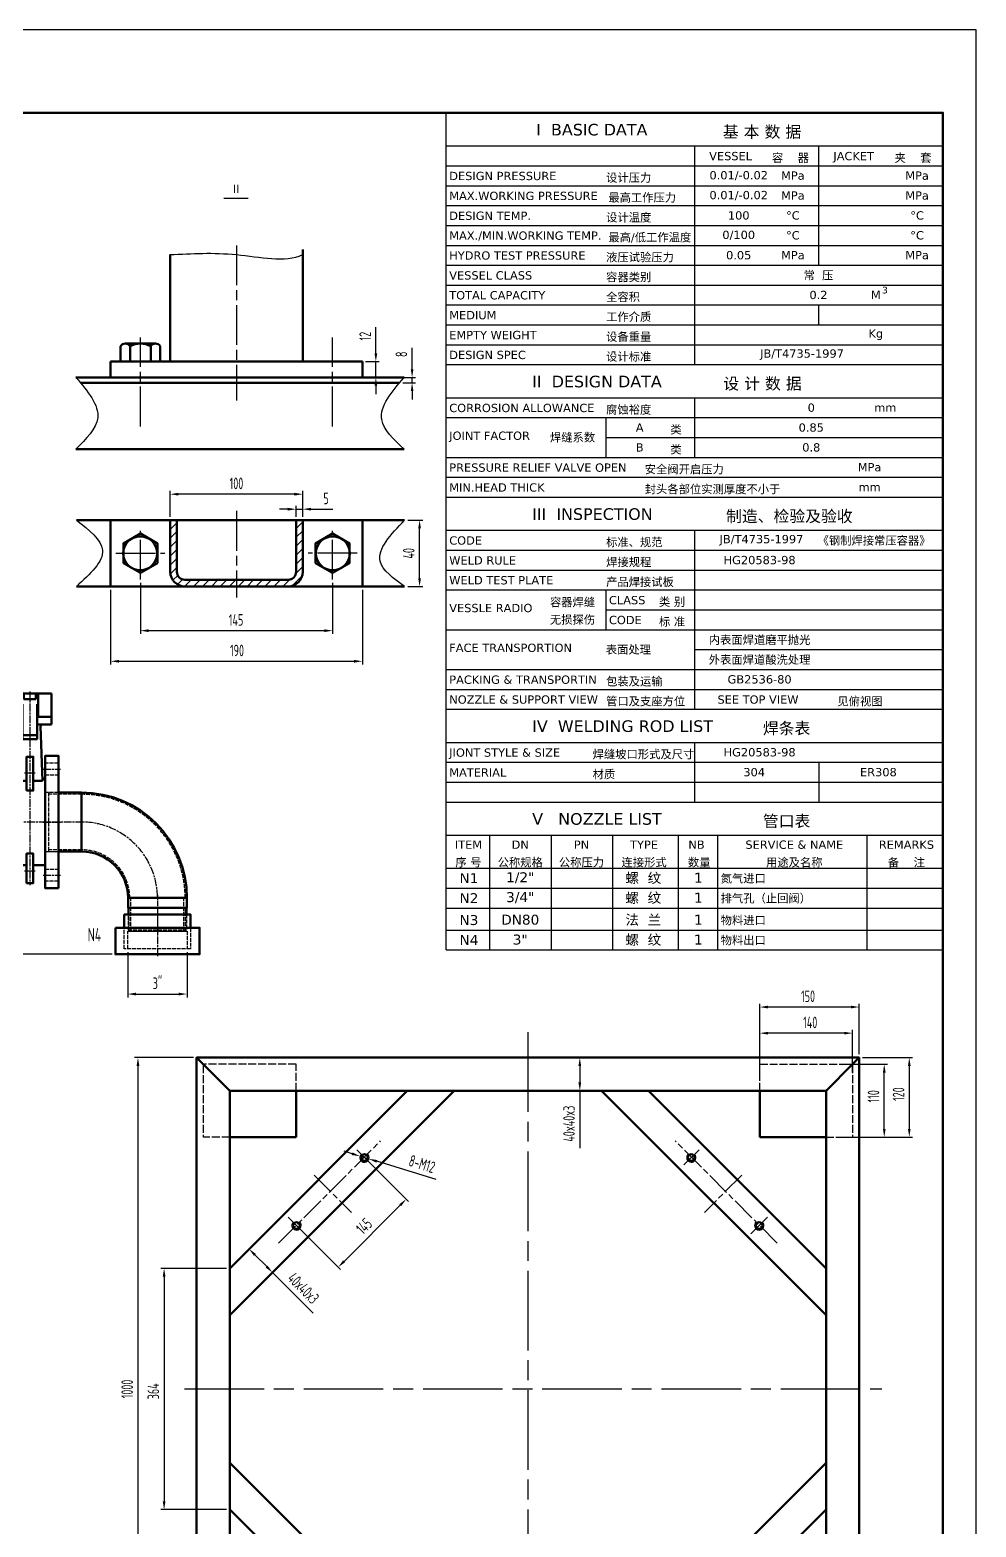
# Model space of a CAD drawing. Header units: millimetres. Extents: x -8455 to -5485, y -2391 to 1814.
# Drawn here: x -6914 to -5485, y -445 to 1814 of the extents above; entities that cross this region are included whole.
import ezdxf
from ezdxf.enums import TextEntityAlignment as Align

# ---------------------------------------------------------------- set-up
doc = ezdxf.new("R2010")
doc.units = ezdxf.units.MM
for name, pattern in [('AM_ISO02W050', [7.5, 6, -1.5]), ('AM_ISO08W050', [18, 12, -1.5, 3, -1.5]), ('AM_ISO08W050x2', [9, 6, -0.75, 1.5, -0.75])]:
    doc.linetypes.add(name, pattern=pattern)
doc.layers.add('4', color=3, linetype='Continuous')
for name, color, linetype, lineweight in [('AM_0', 7, 'Continuous', 50), ('AM_3', 6, 'AM_ISO02W050', 25), ('AM_4', 3, 'Continuous', 25), ('AM_5', 3, 'Continuous', 25), ('AM_7', 4, 'AM_ISO08W050', 25)]:
    doc.layers.add(name, color=color, linetype=linetype, lineweight=lineweight)
doc.styles.add('CT', font='verdana.ttf')
doc.styles.get("Standard").update_dxf_attribs({"font": 'isocp.shx', "width": 0.7})
doc.dimstyles.new('AM_ISO', dxfattribs={"dimtxt": 3.5, "dimasz": 2.5, "dimexe": 1, "dimexo": 1, "dimgap": 1.5, "dimtad": 1, "dimdsep": 46, "dimtxsty": 'Standard', "dimcen": 0, "dimclrd": 256, "dimclre": 256, "dimclrt": 2, "dimadec": 0, "dimazin": 2, "dimtp": 0.1, "dimtm": 0.1, "dimtfac": 0.71, "dimtdec": 3, "dimtmove": 0, "dimatfit": 3, "dimfxl": 0, "dimlwd": -1, "dimlwe": -1, "dimarcsym": 0})
doc.dimstyles.new('AM_ISO$3', dxfattribs={"dimtxt": 3.5, "dimasz": 2.5, "dimexe": 1, "dimexo": 1, "dimgap": 1.5, "dimtad": 1, "dimtoh": 1, "dimdsep": 46, "dimtxsty": 'Standard', "dimcen": 0, "dimclrd": 256, "dimclre": 256, "dimclrt": 2, "dimadec": 0, "dimazin": 2, "dimtp": 0.1, "dimtm": 0.1, "dimtfac": 0.71, "dimtdec": 3, "dimtofl": 0, "dimtmove": 0, "dimatfit": 0, "dimfxl": 0, "dimlwd": -1, "dimlwe": -1, "dimarcsym": 0})

# ---------------------------------------------------------------- blocks, each defined once
blk = doc.blocks.new('TW-Mutterkupplung_ans')
at = {"layer": 'AM_0'}
for points in [[(-50, 0), (50, 0), (50, -17)], [(-50, -17), (-50, 0)], [(-50, -20), (-50, -17)], [(50, -17), (50, -20)]]:
    blk.add_lwpolyline(points, dxfattribs=at)
blk.add_lwpolyline([(-63.5, -20), (-63.5, -60), (63.5, -60), (63.5, -20)], close=True, dxfattribs=at)
at = {"layer": 'AM_3'}
for p, q in [((-44.7, -25), (44.7, -25)), ((-44.7, -52), (-44.7, -25)), ((44.7, -25), (44.7, -52))]:
    blk.add_line(p, q, dxfattribs=at)
blk.add_lwpolyline([(50, -20), (50, -52), (-50, -52), (-50, -20)], dxfattribs=at)
at = {"layer": 'AM_7'}
blk.add_line((0, 3), (0, -63), dxfattribs=at)
blk = doc.blocks.new('bianca_ans')
at = {"layer": 'AM_0'}
for p, q in [((-55.5, 194), (9.5, 194)), ((-55.5, 159), (-55.5, 194)), ((-35.5, 194), (-35.5, 159)), ((-32, 194), (-32, 185.2)), ((-32, 185.2), (-14, 185.2)), ((-14, 185.2), (-14, 194)), ((-10.5, 159), (-10.5, 194)), ((9.5, 194), (9.5, 159)), ((-55.5, 159), (-34, 159)), ((-55.5, 147), (-55.5, 159)), ((-35.5, 159), (-34, 159)), ((-34, 125), (-34, 177.9)), ((-12, 177.9), (-12, 125)), ((-12, 159), (9.5, 159)), ((-12, 159), (-10.5, 159)), ((9.5, 159), (9.5, 147)), ((-34, 147), (-55.5, 147)), ((-42, 62.2), (-39.1, 144.4)), ((9.5, 147), (-12, 147)), ((-6.9, 144.4), (-4, 62.2)), ((-34, 131), (-12, 131)), ((-12, 125), (-34, 125)), ((-42, 62.2), (-28, 62.2)), ((-4, 62.2), (-18, 62.2))]:
    blk.add_line(p, q, dxfattribs=at)
blk.add_lwpolyline([(-28, 47.5), (-18, 47.5), (-18, 98.6), (-28, 98.6)], close=True, dxfattribs=at)
for points in [[(-41.9, 65), (-46, 65), (-46, -60.5)], [(0, -60.5), (0, 65), (-4.1, 65)], [(-46, -60.5), (-46, -65), (-28, -65)], [(-18, -60.5), (-18, -47.6), (-28, -47.6), (-28, -60.5)], [(-28, -60.5), (-28, -92)], [(-28, -92), (-18, -92), (-18, -60.5)], [(-18, -65), (0, -65), (0, -60.5)]]:
    blk.add_lwpolyline(points, dxfattribs=at)
for centre, start, end in [((-41.6, 144.5), 357.9748, 90), ((-4.4, 144.5), 90, 182.0252)]:
    blk.add_arc(centre, 2.5, start, end, dxfattribs=at)
at = {"layer": 'AM_7'}
for p, q in [((-23, 197), (-23, -95)), ((3, 0), (-49, 0))]:
    blk.add_line(p, q, dxfattribs=at)
at = {"layer": 'AM_7', "linetype": 'AM_ISO08W050x2'}
for p, q in [((-15, 73.9), (-31, 73.9)), ((-15, -73.9), (-31, -73.9))]:
    blk.add_line(p, q, dxfattribs=at)
blk = doc.blocks.new('*D44')
at = {"layer": 'AM_5'}
for p, q in [((-6765.9, 421.8), (-6765.9, 353.8)), ((-6676.5, 421.8), (-6676.5, 353.8)), ((-6753.4, 358.8), (-6689, 358.8))]:
    blk.add_line(p, q, dxfattribs=at)
for points in [[(-6753.4, 360.9), (-6753.4, 356.7), (-6765.9, 358.8)], [(-6689, 360.9), (-6689, 356.7), (-6676.5, 358.8)]]:
    blk.add_solid(points, dxfattribs=at)
at = {"layer": 'Defpoints', "color": 0}
for p in [(-6765.9, 426.8), (-6676.5, 426.8), (-6676.5, 358.8)]:
    blk.add_point(p, dxfattribs=at)
at = {"layer": 'AM_5', "color": 2, "insert": (-6721.2, 375.1), "char_height": 17.5, "attachment_point": 5}
blk.add_mtext('3"', dxfattribs=at)
blk = doc.blocks.new('*D59')
at = {"layer": 'AM_5'}
for p, q in [((-6789.7, 418.8), (-7041.9, 418.8)), ((-7036.9, -283.7), (-7036.9, 406.3)), ((-7227.2, -296.2), (-7031.9, -296.2))]:
    blk.add_line(p, q, dxfattribs=at)
for points in [[(-7038.9, 406.3), (-7034.8, 406.3), (-7036.9, 418.8)], [(-7038.9, -283.7), (-7034.8, -283.7), (-7036.9, -296.2)]]:
    blk.add_solid(points, dxfattribs=at)
at = {"layer": 'Defpoints', "color": 0}
for p in [(-7036.9, 418.8), (-6784.7, 418.8), (-7232.2, -296.2)]:
    blk.add_point(p, dxfattribs=at)
at = {"layer": 'AM_5', "color": 2, "insert": (-7053.1, 61.3), "char_height": 17.5, "attachment_point": 5, "rotation": 90}
blk.add_mtext('715', dxfattribs=at)
blk = doc.blocks.new('*D94')
at = {"layer": 'AM_5'}
for p, q in [((-6391.5, 1325.6), (-6391.5, 1364.9)), ((-6406.9, 1313.1), (-6386.5, 1313.1)), ((-6391.5, 1289.1), (-6391.5, 1313.1)), ((-6406.9, 1289.1), (-6386.5, 1289.1)), ((-6391.5, 1276.6), (-6391.5, 1264.1))]:
    blk.add_line(p, q, dxfattribs=at)
for points in [[(-6393.5, 1325.6), (-6389.4, 1325.6), (-6391.5, 1313.1)], [(-6393.5, 1276.6), (-6389.4, 1276.6), (-6391.5, 1289.1)]]:
    blk.add_solid(points, dxfattribs=at)
at = {"layer": 'Defpoints', "color": 0}
for p in [(-6411.9, 1313.1), (-6391.5, 1313.1), (-6411.9, 1289.1)]:
    blk.add_point(p, dxfattribs=at)
at = {"layer": 'AM_5', "color": 2, "insert": (-6407.7, 1351.5), "char_height": 17.5, "attachment_point": 5, "rotation": 90}
blk.add_mtext('12', dxfattribs=at)
blk = doc.blocks.new('*D95')
at = {"layer": 'AM_5'}
for p, q in [((-6524.4, 1090.4), (-6536.9, 1090.4)), ((-6511.9, 1078.8), (-6511.9, 1095.4)), ((-6511.9, 1090.4), (-6501.9, 1090.4)), ((-6501.9, 1078.8), (-6501.9, 1095.4)), ((-6489.4, 1090.4), (-6456.4, 1090.4))]:
    blk.add_line(p, q, dxfattribs=at)
for points in [[(-6524.4, 1092.5), (-6524.4, 1088.3), (-6511.9, 1090.4)], [(-6489.4, 1092.5), (-6489.4, 1088.3), (-6501.9, 1090.4)]]:
    blk.add_solid(points, dxfattribs=at)
at = {"layer": 'Defpoints', "color": 0}
for p in [(-6501.9, 1090.4), (-6511.9, 1073.8), (-6501.9, 1073.8)]:
    blk.add_point(p, dxfattribs=at)
at = {"layer": 'AM_5', "color": 2, "insert": (-6466.6, 1106.6), "char_height": 17.5, "attachment_point": 5}
blk.add_mtext('5', dxfattribs=at)
blk = doc.blocks.new('*D96')
at = {"layer": 'AM_5'}
for p, q in [((-6791.9, 968.8), (-6791.9, 855.9)), ((-6411.9, 968.8), (-6411.9, 855.9)), ((-6779.4, 860.9), (-6424.4, 860.9))]:
    blk.add_line(p, q, dxfattribs=at)
for points in [[(-6779.4, 863), (-6779.4, 858.8), (-6791.9, 860.9)], [(-6424.4, 863), (-6424.4, 858.8), (-6411.9, 860.9)]]:
    blk.add_solid(points, dxfattribs=at)
at = {"layer": 'Defpoints', "color": 0}
for p in [(-6791.9, 973.8), (-6411.9, 973.8), (-6411.9, 860.9)]:
    blk.add_point(p, dxfattribs=at)
at = {"layer": 'AM_5', "color": 2, "insert": (-6601.1, 877.2), "char_height": 17.5, "attachment_point": 5}
blk.add_mtext('190', dxfattribs=at)
blk = doc.blocks.new('*D97')
at = {"layer": 'AM_5'}
for p, q in [((-6746.9, 979.3), (-6746.9, 902.1)), ((-6456.9, 979.3), (-6456.9, 902.1)), ((-6734.4, 907.1), (-6469.4, 907.1))]:
    blk.add_line(p, q, dxfattribs=at)
for points in [[(-6734.4, 909.2), (-6734.4, 905), (-6746.9, 907.1)], [(-6469.4, 909.2), (-6469.4, 905), (-6456.9, 907.1)]]:
    blk.add_solid(points, dxfattribs=at)
at = {"layer": 'Defpoints', "color": 0}
for p in [(-6746.9, 984.3), (-6456.9, 984.3), (-6456.9, 907.1)]:
    blk.add_point(p, dxfattribs=at)
at = {"layer": 'AM_5', "color": 2, "insert": (-6602.5, 923.3), "char_height": 17.5, "attachment_point": 5}
blk.add_mtext('145', dxfattribs=at)
blk = doc.blocks.new('*D98')
at = {"layer": 'AM_5'}
for p, q in [((-6343, 1073.8), (-6320.5, 1073.8)), ((-6325.5, 986.3), (-6325.5, 1061.3)), ((-6343, 973.8), (-6320.5, 973.8))]:
    blk.add_line(p, q, dxfattribs=at)
for points in [[(-6327.6, 1061.3), (-6323.4, 1061.3), (-6325.5, 1073.8)], [(-6327.6, 986.3), (-6323.4, 986.3), (-6325.5, 973.8)]]:
    blk.add_solid(points, dxfattribs=at)
at = {"layer": 'Defpoints', "color": 0}
for p in [(-6348, 1073.8), (-6325.5, 1073.8), (-6348, 973.8)]:
    blk.add_point(p, dxfattribs=at)
at = {"layer": 'AM_5', "color": 2, "insert": (-6341.8, 1023.8), "char_height": 17.5, "attachment_point": 5, "rotation": 90}
blk.add_mtext('40', dxfattribs=at)
blk = doc.blocks.new('*D99')
at = {"layer": 'AM_5'}
for p, q in [((-6701.9, 1078.8), (-6701.9, 1118)), ((-6514.4, 1113), (-6689.4, 1113)), ((-6501.9, 1078.8), (-6501.9, 1118))]:
    blk.add_line(p, q, dxfattribs=at)
for points in [[(-6689.4, 1115.1), (-6689.4, 1110.9), (-6701.9, 1113)], [(-6514.4, 1115.1), (-6514.4, 1110.9), (-6501.9, 1113)]]:
    blk.add_solid(points, dxfattribs=at)
at = {"layer": 'Defpoints', "color": 0}
for p in [(-6701.9, 1113), (-6701.9, 1073.8), (-6501.9, 1073.8)]:
    blk.add_point(p, dxfattribs=at)
at = {"layer": 'AM_5', "color": 2, "insert": (-6601.9, 1129.3), "char_height": 17.5, "attachment_point": 5}
blk.add_mtext('100', dxfattribs=at)
blk = doc.blocks.new('*D100')
at = {"layer": 'AM_5'}
for p, q in [((-6336.8, 1301.6), (-6336.8, 1334)), ((-6350.8, 1289.1), (-6331.8, 1289.1)), ((-6336.8, 1281.1), (-6336.8, 1289.1)), ((-6350.8, 1281.1), (-6331.8, 1281.1)), ((-6336.8, 1268.6), (-6336.8, 1256.1))]:
    blk.add_line(p, q, dxfattribs=at)
for points in [[(-6338.8, 1301.6), (-6334.7, 1301.6), (-6336.8, 1289.1)], [(-6338.8, 1268.6), (-6334.7, 1268.6), (-6336.8, 1281.1)]]:
    blk.add_solid(points, dxfattribs=at)
at = {"layer": 'Defpoints', "color": 0}
for p in [(-6355.8, 1289.1), (-6336.8, 1289.1), (-6355.8, 1281.1)]:
    blk.add_point(p, dxfattribs=at)
at = {"layer": 'AM_5', "color": 2, "insert": (-6353, 1324.1), "char_height": 17.5, "attachment_point": 5, "rotation": 90}
blk.add_mtext('8', dxfattribs=at)
blk = doc.blocks.new('*D108')
at = {"layer": 'AM_5'}
for p, q in [((-6667, 262.9), (-6755.6, 262.9)), ((-6750.6, 250.4), (-6750.6, -724.6)), ((-6667, -737.1), (-6755.6, -737.1))]:
    blk.add_line(p, q, dxfattribs=at)
for points in [[(-6752.7, 250.4), (-6748.5, 250.4), (-6750.6, 262.9)], [(-6752.7, -724.6), (-6748.5, -724.6), (-6750.6, -737.1)]]:
    blk.add_solid(points, dxfattribs=at)
at = {"layer": 'Defpoints', "color": 0}
for p in [(-6662, 262.9), (-6750.6, -737.1), (-6662, -737.1)]:
    blk.add_point(p, dxfattribs=at)
at = {"layer": 'AM_5', "color": 2, "insert": (-6766.9, -237.1), "char_height": 17.5, "attachment_point": 5, "rotation": 90}
blk.add_mtext('1000', dxfattribs=at)
blk = doc.blocks.new('*D110')
at = {"layer": 'AM_5'}
for p, q in [((-6617, -55.1), (-6716.1, -55.1)), ((-6711.1, -67.6), (-6711.1, -406.6)), ((-6617, -419.1), (-6716.1, -419.1))]:
    blk.add_line(p, q, dxfattribs=at)
for points in [[(-6713.2, -67.6), (-6709, -67.6), (-6711.1, -55.1)], [(-6713.2, -406.6), (-6709, -406.6), (-6711.1, -419.1)]]:
    blk.add_solid(points, dxfattribs=at)
at = {"layer": 'Defpoints', "color": 0}
for p in [(-6612, -55.1), (-6711.1, -419.1), (-6612, -419.1)]:
    blk.add_point(p, dxfattribs=at)
at = {"layer": 'AM_5', "color": 2, "insert": (-6727.4, -240.6), "char_height": 17.5, "attachment_point": 5, "rotation": 90}
blk.add_mtext('364', dxfattribs=at)
blk = doc.blocks.new('*D112')
at = {"layer": 'AM_5'}
for p, q in [((-6574, -34.8), (-6556.3, -52.5)), ((-6547.5, -61.3), (-6486.1, -122.7))]:
    blk.add_line(p, q, dxfattribs=at)
for points in [[(-6572.5, -33.3), (-6575.5, -36.3), (-6582.9, -26)], [(-6554.9, -51), (-6557.8, -54), (-6547.5, -61.3)]]:
    blk.add_solid(points, dxfattribs=at)
at = {"layer": 'Defpoints', "color": 0}
for p in [(-6582.9, -26), (-6547.5, -61.3), (-6547.5, -61.3)]:
    blk.add_point(p, dxfattribs=at)
at = {"layer": 'AM_5', "color": 2, "insert": (-6500.9, -84.9), "char_height": 17.5, "attachment_point": 5, "rotation": 315}
blk.add_mtext('40x40x3', dxfattribs=at)
blk = doc.blocks.new('*D113')
at = {"layer": 'AM_5'}
for p, q in [((-6083.6, 250.4), (-6083.6, 225.4)), ((-6083.6, 212.9), (-6083.6, 126.1))]:
    blk.add_line(p, q, dxfattribs=at)
for points in [[(-6085.7, 250.4), (-6081.6, 250.4), (-6083.6, 262.9)], [(-6085.7, 225.4), (-6081.6, 225.4), (-6083.6, 212.9)]]:
    blk.add_solid(points, dxfattribs=at)
at = {"layer": 'Defpoints', "color": 0}
for p in [(-6083.6, 262.9), (-6083.6, 212.9), (-6083.6, 212.9)]:
    blk.add_point(p, dxfattribs=at)
at = {"layer": 'AM_5', "color": 2, "insert": (-6099.9, 163.2), "char_height": 17.5, "attachment_point": 5, "rotation": 90}
blk.add_mtext('40x40x3', dxfattribs=at)
blk = doc.blocks.new('*D114')
at = {"layer": 'AM_5'}
for p, q in [((-6400.2, 103.6), (-6342.2, 45.6)), ((-6439.4, -44.5), (-6354.6, 40.3)), ((-6502.7, 1.1), (-6444.7, -56.9))]:
    blk.add_line(p, q, dxfattribs=at)
for points in [[(-6356.1, 41.8), (-6353.1, 38.9), (-6345.8, 49.2)], [(-6440.9, -43), (-6438, -46), (-6448.3, -53.3)]]:
    blk.add_solid(points, dxfattribs=at)
at = {"layer": 'Defpoints', "color": 0}
for p in [(-6403.7, 107.2), (-6345.8, 49.2), (-6506.3, 4.6)]:
    blk.add_point(p, dxfattribs=at)
at = {"layer": 'AM_5', "color": 2, "insert": (-6409.3, 8.6), "char_height": 17.5, "attachment_point": 5, "rotation": 45}
blk.add_mtext('145', dxfattribs=at)
blk = doc.blocks.new('*D115')
at = {"layer": 'AM_5'}
for p, q in [((-6427.3, 117.8), (-6439.3, 121.5)), ((-6415.4, 114.2), (-6402, 110.1)), ((-6300.2, 78.8), (-6390, 106.4))]:
    blk.add_line(p, q, dxfattribs=at)
for points in [[(-6426.7, 119.8), (-6427.9, 115.8), (-6415.4, 114.2)], [(-6389.4, 108.4), (-6390.6, 104.4), (-6402, 110.1)]]:
    blk.add_solid(points, dxfattribs=at)
at = {"layer": 'Defpoints', "color": 0}
for p in [(-6415.4, 114.2), (-6402, 110.1)]:
    blk.add_point(p, dxfattribs=at)
at = {"layer": 'AM_5', "color": 2, "insert": (-6321.7, 102.4), "char_height": 17.5, "attachment_point": 5, "rotation": 342.9339}
blk.add_mtext('8-M12', dxfattribs=at)
blk = doc.blocks.new('*D116')
at = {"layer": 'AM_5'}
for p, q in [((-5812, 257.9), (-5812, 304.8)), ((-5684.5, 299.8), (-5799.5, 299.8)), ((-5672, 240.4), (-5672, 304.8))]:
    blk.add_line(p, q, dxfattribs=at)
for points in [[(-5799.5, 301.8), (-5799.5, 297.7), (-5812, 299.8)], [(-5684.5, 301.8), (-5684.5, 297.7), (-5672, 299.8)]]:
    blk.add_solid(points, dxfattribs=at)
at = {"layer": 'Defpoints', "color": 0}
for p in [(-5812, 299.8), (-5812, 252.9), (-5672, 235.4)]:
    blk.add_point(p, dxfattribs=at)
at = {"layer": 'AM_5', "color": 2, "insert": (-5735.8, 316), "char_height": 17.5, "attachment_point": 5}
blk.add_mtext('140', dxfattribs=at)
blk = doc.blocks.new('*D117')
at = {"layer": 'AM_5'}
for p, q in [((-5687, 252.9), (-5619.1, 252.9)), ((-5624.1, 155.4), (-5624.1, 240.4)), ((-5687, 142.9), (-5619.1, 142.9))]:
    blk.add_line(p, q, dxfattribs=at)
for points in [[(-5626.1, 240.4), (-5622, 240.4), (-5624.1, 252.9)], [(-5626.1, 155.4), (-5622, 155.4), (-5624.1, 142.9)]]:
    blk.add_solid(points, dxfattribs=at)
at = {"layer": 'Defpoints', "color": 0}
for p in [(-5692, 252.9), (-5624.1, 252.9), (-5692, 142.9)]:
    blk.add_point(p, dxfattribs=at)
at = {"layer": 'AM_5', "color": 2, "insert": (-5640.3, 204.5), "char_height": 17.5, "attachment_point": 5, "rotation": 90}
blk.add_mtext('110', dxfattribs=at)
blk = doc.blocks.new('*D118')
at = {"layer": 'AM_5'}
for p, q in [((-5657, 262.9), (-5581.3, 262.9)), ((-5586.3, 250.4), (-5586.3, 155.4)), ((-5687, 142.9), (-5581.3, 142.9))]:
    blk.add_line(p, q, dxfattribs=at)
for points in [[(-5588.3, 250.4), (-5584.2, 250.4), (-5586.3, 262.9)], [(-5588.3, 155.4), (-5584.2, 155.4), (-5586.3, 142.9)]]:
    blk.add_solid(points, dxfattribs=at)
at = {"layer": 'Defpoints', "color": 0}
for p in [(-5662, 262.9), (-5692, 142.9), (-5586.3, 142.9)]:
    blk.add_point(p, dxfattribs=at)
at = {"layer": 'AM_5', "color": 2, "insert": (-5602.5, 207.8), "char_height": 17.5, "attachment_point": 5, "rotation": 90}
blk.add_mtext('120', dxfattribs=at)
blk = doc.blocks.new('*D119')
at = {"layer": 'AM_5'}
for p, q in [((-5812, 237.9), (-5812, 344.2)), ((-5674.5, 339.2), (-5799.5, 339.2)), ((-5662, 267.9), (-5662, 344.2))]:
    blk.add_line(p, q, dxfattribs=at)
for points in [[(-5799.5, 341.3), (-5799.5, 337.1), (-5812, 339.2)], [(-5674.5, 341.3), (-5674.5, 337.1), (-5662, 339.2)]]:
    blk.add_solid(points, dxfattribs=at)
at = {"layer": 'Defpoints', "color": 0}
for p in [(-5812, 339.2), (-5662, 262.9), (-5812, 232.9)]:
    blk.add_point(p, dxfattribs=at)
at = {"layer": 'AM_5', "color": 2, "insert": (-5739.1, 355.4), "char_height": 17.5, "attachment_point": 5}
blk.add_mtext('150', dxfattribs=at)

msp = doc.modelspace()

# ---------------------------------------------------------------- hatches: boundary and pattern name
at = {"layer": '4'}
h = msp.add_hatch(dxfattribs=at)
h.set_pattern_fill('ANSI31', color=256, scale=3, style=0)
h.set_pattern_definition([(45, (-2748.916, 1847.385), (-6.735192, 6.735192), [])])
h.paths.add_polyline_path([(-6601.85, 983.839), (-6679.85, 983.839, -0.41421356), (-6691.85, 995.839), (-6691.85, 1073.839), (-6701.85, 1073.839), (-6701.85, 995.839, 0.41421356), (-6679.85, 973.839), (-6601.85, 973.839)])
h.paths.add_polyline_path([(-6501.85, 995.839), (-6501.85, 1073.839), (-6511.85, 1073.839), (-6511.85, 995.839, -0.41421356), (-6523.85, 983.839), (-6601.85, 983.839), (-6601.85, 973.839), (-6523.85, 973.839, 0.41421356)])

# ---------------------------------------------------------------- linework, layer by layer
msp.add_line((-6620.826, 1559.733), (-6584.141, 1559.733), dxfattribs=at)
for centre, start, end in [((-6408.677, 112.108), 135, 50.078409), ((-5915.314, 112.108), 129.921591, 45), ((-6511.208, 9.578), 135, 50.078409), ((-5812.784, 9.578), 129.921591, 45)]:
    msp.add_arc(centre, 7, start, end, dxfattribs=at)
msp.add_open_spline([(-6701.85, 1474.452), (-6669.449, 1476.193), (-6604.647, 1479.676), (-6528.659, 1462.262), (-6501.85, 1474.452)], degree=3, dxfattribs=at)
for points in [[(-6844.335, 1289.323), (-6811.368, 1228.011), (-6844.335, 1181.104)], [(-6348.907, 1181.104), (-6382.645, 1225.595), (-6348.907, 1289.323)], [(-6843.438, 1073.839), (-6804.114, 1028.633), (-6843.438, 973.839)], [(-6348.01, 973.839), (-6385.063, 1011.72), (-6348.01, 1073.839)]]:
    msp.add_spline(points, degree=3, dxfattribs=at)
at = {"layer": 'AM_0'}
for p, q in [((-6701.85, 1313.104), (-6701.85, 1474.452)), ((-6501.85, 1313.104), (-6501.85, 1482.187)), ((-6776.85, 1336.161), (-6776.85, 1313.104)), ((-6724.056, 1340.321), (-6769.645, 1340.321)), ((-6762.439, 1336.161), (-6762.439, 1313.104)), ((-6731.262, 1336.161), (-6731.262, 1313.104)), ((-6716.85, 1336.161), (-6716.85, 1313.104)), ((-6411.85, 1313.104), (-6791.85, 1313.104)), ((-6791.85, 1313.104), (-6791.85, 1289.104)), ((-6411.85, 1289.104), (-6411.85, 1313.104)), ((-6348.907, 1289.104), (-6844.335, 1289.104)), ((-6355.834, 1281.104), (-6837.412, 1281.104)), ((-6348.907, 1181.104), (-6844.335, 1181.104)), ((-6348.01, 1073.839), (-6843.438, 1073.839)), ((-6411.85, 1073.839), (-6791.85, 1073.839)), ((-6791.85, 1073.839), (-6791.85, 973.839)), ((-6701.85, 1073.839), (-6701.85, 995.839)), ((-6691.85, 1073.839), (-6691.85, 995.839)), ((-6511.85, 995.839), (-6511.85, 1073.839)), ((-6501.85, 995.839), (-6501.85, 1073.839)), ((-6411.85, 1059.83), (-6411.85, 1073.839)), ((-6411.85, 973.839), (-6411.85, 1059.83)), ((-6348.01, 973.839), (-6843.438, 973.839)), ((-6411.85, 973.839), (-6791.85, 973.839)), ((-6523.85, 983.839), (-6679.85, 983.839)), ((-6835.663, 662.778), (-6835.663, 573.878)), ((-6765.613, 503.828), (-6676.713, 503.828)), ((-6765.105, 478.828), (-6765.105, 488.828)), ((-6677.221, 488.828), (-6677.221, 478.828)), ((-6651.996, 252.896), (-6661.996, 262.896)), ((-6611.996, 212.896), (-6651.996, 252.896)), ((-5711.996, 212.896), (-5671.996, 252.896)), ((-5673.646, 252.896), (-5671.996, 251.246)), ((-5671.996, 252.896), (-5661.996, 262.896)), ((-6511.996, 212.896), (-6511.996, 142.896)), ((-5811.996, 212.896), (-5811.996, 142.896)), ((-6511.996, 142.896), (-6611.996, 142.896)), ((-5811.996, 142.896), (-5711.996, 142.896))]:
    msp.add_line(p, q, dxfattribs=at)
for points in [[(-8405.468, 1688.506), (-8405.468, -2341.494), (-5535.468, -2341.494), (-5535.468, 1688.506)], [(-6746.85, 1053.553), (-6772.583, 1038.696), (-6772.583, 1008.982), (-6746.85, 994.125), (-6721.118, 1008.982), (-6721.118, 1038.696)], [(-6456.85, 1053.553), (-6431.118, 1038.696), (-6431.118, 1008.982), (-6456.85, 994.125), (-6482.583, 1008.982), (-6482.583, 1038.696)], [(-6870.663, 518.328), (-6870.663, 718.328), (-6890.663, 718.328), (-6890.663, 518.328)], [(-6765.613, 488.828), (-6676.713, 488.828), (-6676.713, 503.828), (-6765.613, 503.828)], [(-6661.996, -737.104), (-5661.996, -737.104), (-5661.996, 262.896), (-6661.996, 262.896)], [(-6611.996, -687.104), (-5711.996, -687.104), (-5711.996, 212.896), (-6611.996, 212.896)], [(-6343.996, 212.896), (-6273.285, 212.896), (-6611.996, -125.815), (-6611.996, -55.104)], [(-5979.996, 212.896), (-6050.707, 212.896), (-5711.996, -125.815), (-5711.996, -55.104)], [(-6343.996, -687.104), (-6273.285, -687.104), (-6611.996, -348.393), (-6611.996, -419.104)], [(-5979.996, -687.104), (-6050.707, -687.104), (-5711.996, -348.393), (-5711.996, -419.104)]]:
    msp.add_lwpolyline(points, close=True, dxfattribs=at)
msp.add_lwpolyline([(-6870.663, 573.878), (-6835.663, 573.878), (-6835.663, 662.778), (-6870.663, 662.778)], dxfattribs=at)
for centre, radius in [((-6747.135, 1023.839), 25.59), ((-6456.565, 1023.839), 25.59), ((-6408.677, 112.108), 5), ((-5915.314, 112.108), 5), ((-6511.208, 9.578), 5), ((-5812.784, 9.578), 5)]:
    msp.add_circle(centre, radius, dxfattribs=at)
for centre, radius, start, end in [((-6769.645, 1331.855), 8.395, 30.863814, 149.136186), ((-6746.85, 1308.712), 31.567, 60.407608, 119.592392), ((-6724.056, 1331.855), 8.395, 30.863814, 149.136186), ((-6679.85, 995.839), 22, 180, 270), ((-6679.85, 995.839), 12, 180, 270), ((-6523.85, 995.839), 12, 270, 0), ((-6523.85, 995.839), 22, 270, 0), ((-6835.663, 503.828), 158.95, 0, 90), ((-6835.663, 503.828), 70.05, 0, 90)]:
    msp.add_arc(centre, radius, start, end, dxfattribs=at)
at = {"layer": 'AM_3'}
for p, q in [((-6870.663, 707.328), (-6890.663, 707.328)), ((-6890.663, 689.328), (-6870.663, 689.328)), ((-6870.663, 663.028), (-6890.663, 663.028)), ((-6835.663, 660.178), (-6885.663, 660.178)), ((-6870.663, 573.628), (-6890.663, 573.628)), ((-6835.663, 576.478), (-6885.663, 576.478)), ((-6890.663, 547.328), (-6870.663, 547.328)), ((-6870.663, 529.328), (-6890.663, 529.328)), ((-6761.105, 453.828), (-6761.105, 503.828)), ((-6681.221, 453.828), (-6681.221, 503.828)), ((-6765.105, 455.478), (-6765.105, 478.828)), ((-6763.627, 453.999), (-6763.627, 478.828)), ((-6678.7, 453.999), (-6678.7, 478.828)), ((-6677.221, 478.828), (-6677.221, 455.478)), ((-6765.105, 455.478), (-6677.221, 455.478)), ((-6763.455, 453.828), (-6765.105, 455.478)), ((-6763.455, 453.828), (-6678.871, 453.828)), ((-6678.871, 453.828), (-6677.221, 455.478))]:
    msp.add_line(p, q, dxfattribs=at)
at = {"layer": 'AM_3', "ltscale": 2}
for p, q in [((-6651.996, 251.246), (-6651.996, 142.896)), ((-6511.996, 252.896), (-6650.346, 252.896)), ((-6511.996, 212.896), (-6511.996, 252.896)), ((-5811.996, 252.896), (-5673.646, 252.896)), ((-5811.996, 212.896), (-5811.996, 252.896)), ((-5671.996, 251.246), (-5671.996, 142.896)), ((-6611.996, 142.896), (-6651.996, 142.896)), ((-5711.996, 142.896), (-5671.996, 142.896))]:
    msp.add_line(p, q, dxfattribs=at)
at = {"layer": 'AM_3'}
for points in [[(-6885.663, 662.778), (-6885.663, 573.878), (-6870.663, 573.878)], [(-6870.663, 662.778), (-6885.663, 662.778)]]:
    msp.add_lwpolyline(points, dxfattribs=at)
for radius in [156.35, 72.65]:
    msp.add_arc((-6835.663, 503.828), radius, 0, 90, dxfattribs=at)
at = {"layer": 'AM_4'}
for p, q in [((-6763.627, 478.828), (-6763.627, 488.828)), ((-6678.7, 478.828), (-6678.7, 488.828))]:
    msp.add_line(p, q, dxfattribs=at)
at = {"layer": 'AM_5'}
for p, q in [((-6285.468, 425.315), (-6285.468, 1688.506)), ((-6285.468, 1638.506), (-5535.468, 1638.506)), ((-5910.468, 1638.506), (-5910.468, 1308.506)), ((-5722.968, 1458.506), (-5722.968, 1638.506)), ((-6285.468, 1608.506), (-5535.468, 1608.506)), ((-6285.468, 1578.506), (-5535.468, 1578.506)), ((-6285.468, 1548.506), (-5535.468, 1548.506)), ((-6285.468, 1518.506), (-5535.468, 1518.506)), ((-6285.468, 1488.506), (-5535.468, 1488.506)), ((-6285.468, 1458.506), (-5535.468, 1458.506)), ((-6285.468, 1428.506), (-5535.468, 1428.506)), ((-6285.468, 1398.506), (-5535.468, 1398.506)), ((-5722.968, 1368.506), (-5722.968, 1398.506)), ((-6285.468, 1368.506), (-5535.468, 1368.506)), ((-6285.468, 1338.506), (-5535.468, 1338.506)), ((-6285.468, 1308.506), (-5535.468, 1308.506)), ((-6285.468, 1258.506), (-5535.468, 1258.506)), ((-5910.468, 1258.506), (-5910.468, 1168.506)), ((-6285.468, 1228.506), (-5535.468, 1228.506)), ((-6044.375, 1228.506), (-6044.375, 1168.506)), ((-6044.375, 1198.506), (-5535.468, 1198.506)), ((-6285.468, 1168.506), (-5535.468, 1168.506)), ((-6285.468, 1138.506), (-5535.468, 1138.506)), ((-6285.468, 1108.506), (-5535.468, 1108.506)), ((-6285.468, 1058.506), (-5535.468, 1058.506)), ((-5910.468, 1058.506), (-5910.468, 788.506)), ((-6285.468, 1028.506), (-5535.468, 1028.506)), ((-6285.468, 998.506), (-5535.468, 998.506)), ((-6285.468, 968.506), (-5535.468, 968.506)), ((-6044.375, 968.506), (-6044.375, 908.506)), ((-6044.375, 938.506), (-5535.468, 938.506)), ((-6285.468, 908.506), (-5535.468, 908.506)), ((-5910.468, 878.506), (-5535.468, 878.506)), ((-6285.468, 848.506), (-5535.468, 848.506)), ((-6285.468, 818.506), (-5535.468, 818.506)), ((-6285.468, 788.506), (-5535.468, 788.506)), ((-6285.468, 738.506), (-5535.468, 738.506)), ((-5910.468, 738.506), (-5910.468, 648.506)), ((-6285.468, 708.506), (-5535.468, 708.506)), ((-5722.968, 708.506), (-5722.968, 648.506)), ((-6285.468, 678.506), (-5535.468, 678.506)), ((-6285.468, 648.506), (-5535.468, 648.506)), ((-6285.468, 598.506), (-5535.468, 598.506)), ((-6219.974, 598.506), (-6219.974, 425.315)), ((-6127.062, 598.506), (-6127.062, 425.315)), ((-6034.15, 598.506), (-6034.15, 425.315)), ((-5935.144, 598.506), (-5935.144, 425.315)), ((-5875.736, 598.506), (-5875.736, 425.315)), ((-5650.289, 598.506), (-5650.289, 425.315)), ((-6285.468, 548.506), (-5535.468, 548.506)), ((-6285.468, 518.506), (-5535.468, 518.506)), ((-6285.468, 488.506), (-5535.468, 488.506)), ((-6285.468, 455.315), (-5535.468, 455.315)), ((-6285.468, 425.315), (-5535.468, 425.315))]:
    msp.add_line(p, q, dxfattribs=at)
msp.add_lwpolyline([(-8455.468, 1813.506), (-8455.468, -2391.494), (-5485.468, -2391.494), (-5485.468, 1813.506)], close=True, dxfattribs=at)
at = {"layer": 'AM_7', "ltscale": 5}
for p, q in [((-6601.85, 1488.436), (-6601.85, 1254.218)), ((-6746.85, 1215.325), (-6746.85, 1349.226)), ((-6456.85, 1215.325), (-6456.85, 1349.226)), ((-6601.85, 1087.712), (-6601.85, 957.145)), ((-6746.85, 984.303), (-6746.85, 1057.75)), ((-6456.85, 984.303), (-6456.85, 1057.75)), ((-6784.053, 1023.839), (-6710.242, 1023.839)), ((-6419.647, 1023.839), (-6493.458, 1023.839))]:
    msp.add_line(p, q, dxfattribs=at)
at = {"layer": 'AM_7'}
for p, q in [((-6893.663, 698.328), (-6867.663, 698.328)), ((-6893.663, 618.328), (-6867.663, 618.328)), ((-6832.663, 618.328), (-6888.663, 618.328)), ((-6893.663, 538.328), (-6867.663, 538.328))]:
    msp.add_line(p, q, dxfattribs=at)
at = {"layer": 'AM_7', "linetype": 'AM_ISO08W050x2'}
msp.add_line((-6721.163, 508.583), (-6721.163, 450.828), dxfattribs=at)
at = {"layer": 'AM_7', "ltscale": 10}
for p, q in [((-6161.996, 301.148), (-6161.996, -769.441)), ((-6680.261, -237.104), (-5627.613, -237.104))]:
    msp.add_line(p, q, dxfattribs=at)
at = {"layer": 'AM_7', "ltscale": 3}
for p, q in [((-6538.379, -16.842), (-6384.25, 137.286)), ((-5785.613, -16.842), (-5939.742, 137.286)), ((-6420.443, 123.873), (-6397.626, 101.056)), ((-5903.549, 123.873), (-5926.366, 101.056)), ((-6484.708, 85.608), (-6428.452, 29.352)), ((-5839.284, 85.608), (-5895.54, 29.352)), ((-6523.796, 22.166), (-6498.619, -3.011)), ((-5800.195, 22.166), (-5825.372, -3.011))]:
    msp.add_line(p, q, dxfattribs=at)
at = {"layer": 'AM_7'}
msp.add_arc((-6835.663, 503.828), 114.5, 0, 90, dxfattribs=at)

# ---------------------------------------------------------------- block references
at = {"layer": 'AM_0'}
for name, p in [('bianca_ans', (-6890.663, 618.328)), ('TW-Mutterkupplung_ans', (-6721.163, 478.828))]:
    msp.add_blockref(name, p, dxfattribs=at)

# ---------------------------------------------------------------- texts
at = {"layer": 'AM_0', "insert": (-6816.365, 448.297), "char_height": 20, "width": 32.4954, "attachment_point": 5}
msp.add_mtext('{\\C2;N4}', dxfattribs=at)
at = {"layer": 'AM_5', "style": 'CT'}
for s, height, p in [('I  BASIC DATA', 17.5, (-6149.483, 1654.297)), ('基 本 数 据', 17.5, (-5867.783, 1651.102)), ('VESSEL', 12.5, (-5888.366, 1616.922)), ('容    器', 12.5, (-5793.664, 1614.215)), ('JACKET', 12.5, (-5700.866, 1616.922)), ('夹    套', 12.5, (-5608.565, 1614.215)), ('DESIGN PRESSURE', 12.5, (-6280.714, 1586.922)), ('设计压力', 12.5, (-6043.929, 1584.301)), ('MAX.WORKING PRESSURE', 12.5, (-6280.714, 1556.922)), ('最高工作压力', 12.5, (-6040.565, 1554.301)), ('DESIGN TEMP.', 12.5, (-6280.714, 1526.922)), ('设计温度', 12.5, (-6043.929, 1524.301)), ('MAX./MIN.WORKING TEMP.', 12.5, (-6280.714, 1496.922)), ('最高/低工作温度', 12.5, (-6040.565, 1494.301)), ('HYDRO TEST PRESSURE', 12.5, (-6280.714, 1466.922)), ('液压试验压力', 12.5, (-6043.929, 1464.301)), ('VESSEL CLASS', 12.5, (-6280.714, 1436.922)), ('容器类别', 12.5, (-6043.929, 1434.301)), ('TOTAL CAPACITY', 12.5, (-6280.714, 1406.922)), ('全容积', 12.5, (-6043.929, 1404.301)), ('MEDIUM', 12.5, (-6280.714, 1376.922)), ('工作介质', 12.5, (-6043.929, 1374.301)), ('EMPTY WEIGHT', 12.5, (-6280.714, 1346.922)), ('设备重量', 12.5, (-6043.929, 1344.301)), ('DESIGN SPEC', 12.5, (-6280.714, 1316.922)), ('设计标准', 12.5, (-6043.929, 1314.301)), ('II  DESIGN DATA', 17.5, (-6155.482, 1274.297)), ('设 计 数 据', 17.5, (-5867.097, 1271.102)), ('CORROSION ALLOWANCE', 12.5, (-6280.714, 1236.922)), ('腐蚀裕度', 12.5, (-6043.929, 1234.301)), ('JOINT FACTOR', 12.5, (-6280.714, 1195.012)), ('焊缝系数', 12.5, (-6128.694, 1192.391)), ('类', 12.5, (-5946.982, 1204.301)), ('类', 12.5, (-5946.982, 1174.301)), ('PRESSURE RELIEF VALVE OPEN', 12.5, (-6280.714, 1146.922)), ('安全阀开启压力', 12.5, (-5985.606, 1144.301)), ('MIN.HEAD THICK', 12.5, (-6280.714, 1116.922)), ('封头各部位实测厚度不小于 ', 12.5, (-5985.606, 1114.301)), ('III  INSPECTION', 17.5, (-6155.482, 1074.297)), ('制造、检验及验收', 17.5, (-5862.77, 1071.102)), ('CODE', 12.5, (-6280.714, 1036.922)), ('标准、规范', 12.5, (-6043.929, 1034.301)), ('《钢制焊接常压容器》', 12.5, (-5724.662, 1036.775)), ('WELD RULE', 12.5, (-6280.714, 1006.922)), ('焊接规程', 12.5, (-6043.929, 1004.301)), ('WELD TEST PLATE ', 12.5, (-6280.714, 976.922)), ('产品焊接试板', 12.5, (-6043.929, 974.301)), ('容器焊缝', 12.5, (-6128.694, 943.791)), ('CLASS', 12.5, (-6039.621, 946.922)), ('类 别', 12.5, (-5964.156, 944.301)), ('VESSLE RADIO', 12.5, (-6280.714, 935.012)), ('无损探伤', 12.5, (-6128.694, 917.39)), ('CODE', 12.5, (-6039.621, 916.922)), ('标 准', 12.5, (-5964.156, 914.301)), ('FACE TRANSPORTION', 12.5, (-6280.714, 875.012)), ('表面处理', 12.5, (-6044.432, 872.328)), ('PACKING & TRANSPORTIN', 12.5, (-6280.714, 826.922)), ('包装及运输', 12.5, (-6043.929, 824.301)), ('NOZZLE & SUPPORT VIEW', 12.5, (-6280.714, 796.922)), ('管口及支座方位', 12.5, (-6043.929, 794.301)), ('SEE TOP VIEW', 12.5, (-5875.815, 796.922)), ('见俯视图', 12.5, (-5694.751, 794.301)), ('IV  WELDING ROD LIST', 17.5, (-6155.482, 754.297)), ('焊条表', 17.5, (-5807.212, 751.102)), ('JIONT STYLE & SIZE', 12.5, (-6280.714, 716.922)), ('焊缝坡口形式及尺寸', 12.5, (-6064.273, 714.301)), ('MATERIAL', 12.5, (-6280.714, 686.922)), ('材质', 12.5, (-6064.273, 684.301)), ('V   NOZZLE LIST', 17.5, (-6155.482, 614.297)), ('管口表', 17.5, (-5807.212, 611.102)), ('氮气进口', 12.5, (-5870.982, 526.922)), ('排气孔（止回阀）', 12.5, (-5870.982, 496.922)), ('物料进口', 12.5, (-5870.982, 463.732)), ('物料出口', 12.5, (-5870.982, 433.732))]:
    msp.add_text(s, height=height, dxfattribs=at).set_placement(p)
for s, height, p in [('0.01/-0.02', 12.5, (-5843.754, 1593.637)), ('MPa', 12.5, (-5762.014, 1593.637)), ('MPa', 12.5, (-5574.514, 1593.637)), ('II', 12.5, (-6602.463, 1573.9)), ('0.01/-0.02', 12.5, (-5843.754, 1563.637)), ('MPa', 12.5, (-5762.014, 1563.637)), ('MPa', 12.5, (-5574.514, 1563.637)), ('100', 12.5, (-5843.754, 1533.637)), ('%%dC', 12.5, (-5762.014, 1533.637)), ('%%dC', 12.5, (-5574.514, 1533.637)), ('0/100', 12.5, (-5843.754, 1503.637)), ('%%dC', 12.5, (-5762.014, 1503.637)), ('%%dC', 12.5, (-5574.514, 1503.637)), ('0.05', 12.5, (-5843.754, 1473.637)), ('MPa', 12.5, (-5762.014, 1473.637)), ('MPa', 12.5, (-5574.514, 1473.637)), ('常  压', 12.5, (-5723.374, 1443.637)), ('3', 10, (-5623.006, 1420.942)), ('0.2', 12.5, (-5723.374, 1413.637)), ('M', 12.5, (-5636.802, 1413.637)), ('Kg', 12.5, (-5636.802, 1353.637)), ('JB/T4735-1997', 12.5, (-5748.226, 1323.637)), ('0', 12.5, (-5734.257, 1243.637)), ('mm', 12.5, (-5622.501, 1243.637)), ('A', 12.5, (-5993.265, 1213.637)), ('0.85', 12.5, (-5734.257, 1213.637)), ('B', 12.5, (-5993.265, 1183.637)), ('0.8', 12.5, (-5734.257, 1183.637)), ('MPa', 12.5, (-5646.223, 1153.637)), ('mm', 12.5, (-5646.223, 1123.637)), ('JB/T4735-1997', 12.5, (-5809.388, 1043.637)), ('HG20583-98', 12.5, (-5812.232, 1013.637)), ('内表面焊道磨平抛光', 12.5, (-5812.232, 893.637)), ('外表面焊道酸洗处理', 12.5, (-5812.232, 863.637)), ('GB2536-80', 12.5, (-5812.232, 833.637)), ('HG20583-98', 12.5, (-5812.232, 723.637)), ('304', 12.5, (-5820.396, 693.637)), ('ER308', 12.5, (-5632.896, 693.637)), ('ITEM', 12.5, (-6251.711, 584.21)), ('DN', 12.5, (-6173.546, 584.21)), ('PN', 12.5, (-6081.119, 584.21)), ('TYPE', 12.5, (-5986.658, 584.21)), ('NB', 12.5, (-5907.447, 584.21)), ('SERVICE & NAME', 12.5, (-5759.84, 584.21)), ('REMARKS', 12.5, (-5590.603, 584.21)), ('序 号', 12.5, (-6251.711, 557.802)), ('公称规格', 12.5, (-6173.546, 557.802)), ('公称压力', 12.5, (-6081.119, 557.802)), ('连接形式', 12.5, (-5986.658, 557.802)), ('数量', 12.5, (-5903.363, 557.802)), ('用途及名称', 12.5, (-5759.84, 557.802)), ('备    注', 12.5, (-5590.603, 557.802)), ('1/2"', 15, (-6173.546, 534.21)), ('螺  纹', 15, (-5987.721, 534.21)), ('N1', 15, (-6250.955, 533.637)), ('1', 15, (-5904.758, 534.21)), ('N2', 15, (-6250.955, 503.637)), ('3/4"', 15, (-6173.546, 504.21)), ('螺  纹', 15, (-5987.721, 504.21)), ('1', 15, (-5904.758, 504.21)), ('N3', 15, (-6250.955, 470.446)), ('DN80', 15, (-6173.546, 471.019)), ('法  兰', 15, (-5987.721, 471.019)), ('1', 15, (-5904.758, 471.019)), ('N4', 15, (-6250.955, 440.446)), ('3"', 15, (-6173.546, 441.019)), ('螺  纹', 15, (-5987.721, 441.019)), ('1', 15, (-5904.758, 441.019))]:
    msp.add_text(s, height=height, dxfattribs=at).set_placement(p, align=Align.MIDDLE)

# ---------------------------------------------------------------- dimensions: what is measured, and where the dimension line sits
at = {"layer": 'AM_5'}
for base, p1, p2, text, picture, middle in [((-6391.46, 1313.104), (-6411.85, 1289.104), (-6411.85, 1313.104), '12', '*D94', (-6407.712, 1351.485)), ((-6325.521, 1073.839), (-6348.01, 973.839), (-6348.01, 1073.839), '40', '*D98', (-6341.771, 1023.839)), ((-6083.643, 212.896), (-6083.643, 262.896), (-6083.643, 212.896), '40x40x3', '*D113', (-6099.893, 163.242))]:
    dim = msp.add_linear_dim(base=base, p1=p1, p2=p2, angle=90, text=text, dimstyle='AM_ISO', override={"dimscale": 5}, dxfattribs=at)
    dim.commit()
    dim.dimension.update_dxf_attribs({"geometry": picture, "text_midpoint": middle})
for base, p1, p2, picture, middle in [((-6336.756, 1289.104), (-6355.834, 1281.104), (-6355.834, 1289.104), '*D100', (-6353.006, 1324.054)), ((-7036.863, 418.828), (-7232.163, -296.172), (-6784.663, 418.828), '*D59', (-7053.113, 61.328)), ((-6750.632, -737.104), (-6661.996, 262.896), (-6661.996, -737.104), '*D108', (-6766.882, -237.104))]:
    dim = msp.add_linear_dim(base=base, p1=p1, p2=p2, angle=90, dimstyle='AM_ISO', override={"dimscale": 5}, dxfattribs=at)
    dim.commit()
    dim.dimension.update_dxf_attribs({"geometry": picture, "text_midpoint": middle})
for base, p1, p2, text, picture, middle in [((-6701.85, 1113), (-6501.85, 1073.839), (-6701.85, 1073.839), '100', '*D99', (-6601.85, 1129.25)), ((-6501.85, 1090.4), (-6511.85, 1073.839), (-6501.85, 1073.839), '5', '*D95', (-6466.647, 1106.65)), ((-6676.463, 358.828), (-6765.863, 426.828), (-6676.463, 426.828), '3"', '*D44', (-6721.163, 375.078))]:
    dim = msp.add_linear_dim(base=base, p1=p1, p2=p2, text=text, dimstyle='AM_ISO', override={"dimscale": 5}, dxfattribs=at)
    dim.commit()
    dim.dimension.update_dxf_attribs({"geometry": picture, "text_midpoint": middle})
for base, p1, p2, text, picture, middle in [((-6411.85, 860.91), (-6791.85, 973.839), (-6411.85, 973.839), '190', '*D96', (-6601.084, 860.91)), ((-6456.85, 907.083), (-6746.85, 984.303), (-6456.85, 984.303), '145', '*D97', (-6602.484, 907.083))]:
    dim = msp.add_linear_dim(base=base, p1=p1, p2=p2, text=text, dimstyle='AM_ISO', override={"dimscale": 5}, dxfattribs=at)
    dim.commit()
    dim.dimension.update_dxf_attribs({"geometry": picture, "text_midpoint": middle, "dimtype": 160})
for base, p1, p2, picture, middle in [((-5811.996, 339.17), (-5661.996, 262.896), (-5811.996, 232.896), '*D119', (-5739.099, 339.17)), ((-5811.996, 299.758), (-5671.996, 235.397), (-5811.996, 252.896), '*D116', (-5735.812, 299.758))]:
    dim = msp.add_linear_dim(base=base, p1=p1, p2=p2, dimstyle='AM_ISO', override={"dimscale": 5}, dxfattribs=at)
    dim.commit()
    dim.dimension.update_dxf_attribs({"geometry": picture, "text_midpoint": middle, "dimtype": 160})
for base, p1, p2, angle, picture, middle, dimtype in [((-5586.267, 142.896), (-5661.996, 262.896), (-5691.996, 142.896), 90, '*D118', (-5586.267, 207.796), 160), ((-5624.064, 252.896), (-5691.996, 142.896), (-5691.996, 252.896), 90, '*D117', (-5624.064, 204.512), 160), ((-6345.753, 49.184), (-6506.258, 4.628), (-6403.728, 107.158), 45, '*D114', (-6397.799, -2.862), 161), ((-6711.111, -419.104), (-6611.996, -55.104), (-6611.996, -419.104), 90, '*D110', (-6711.111, -240.553), 160)]:
    dim = msp.add_linear_dim(base=base, p1=p1, p2=p2, angle=angle, dimstyle='AM_ISO', override={"dimscale": 5}, dxfattribs=at)
    dim.commit()
    dim.dimension.update_dxf_attribs({"geometry": picture, "text_midpoint": middle, "dimtype": dimtype})
dim = msp.add_diameter_dim_2p(p1=(-6415.369, 114.162), p2=(-6401.986, 110.054), text='8-M12', dimstyle='AM_ISO$3', override={"dimscale": 5, "dimtoh": 0, "dimtofl": 1, "dimatfit": 3}, dxfattribs=at)
dim.commit()
dim.dimension.update_dxf_attribs({"geometry": '*D115', "text_midpoint": (-6326.454, 86.866), "dimtype": 163})
dim = msp.add_aligned_dim(p1=(-6582.856, -25.964), p2=(-6547.5, -61.319), distance=0, text='40x40x3', dimstyle='AM_ISO', override={"dimscale": 5}, dxfattribs=at)
dim.commit()
dim.dimension.update_dxf_attribs({"geometry": '*D112', "text_midpoint": (-6500.899, -84.939)})

doc.saveas('drawing.dxf')
